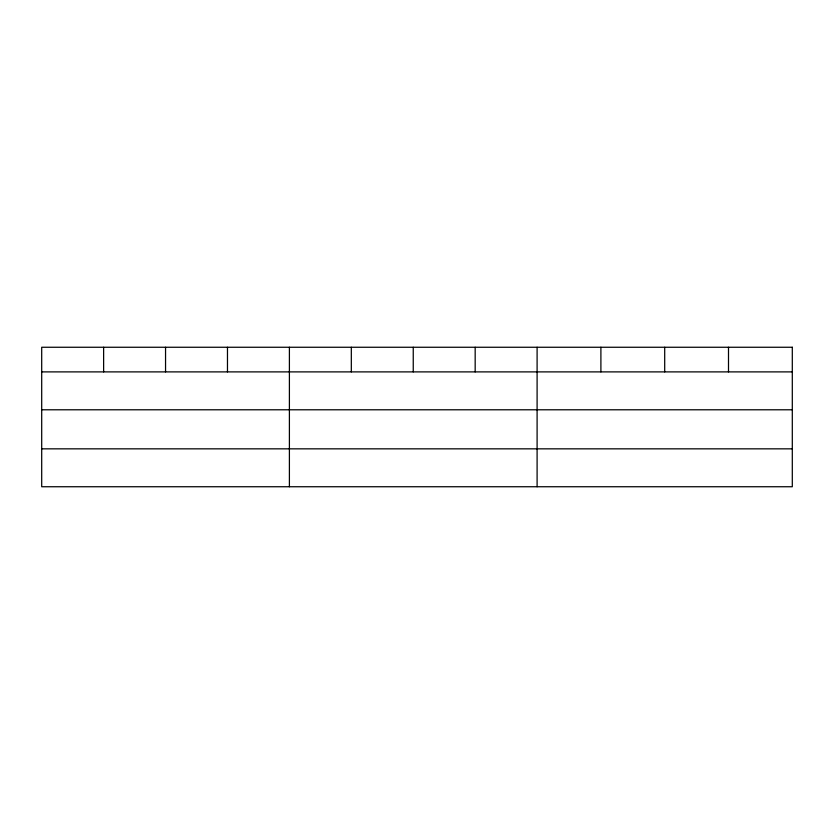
<?xml version="1.0" encoding="UTF-8"?>
<svg xmlns="http://www.w3.org/2000/svg" width="834" height="834" viewBox="0 0 834 834"><rect width="100%" height="100%" fill="white"/><g stroke="black" fill="none" stroke-linecap="round" stroke-linejoin="round"><path stroke-width="1.25" d="M41.7 371.891L792.3 371.891M41.7 409.786L792.3 409.786M41.7 448.838L792.3 448.838M728.499 347.257L728.499 371.891M664.698 347.257L664.698 371.891M600.897 347.257L600.897 371.891M537.096 347.257L537.096 486.743M475.171 347.257L475.171 371.891M413.247 347.257L413.247 371.891M351.322 347.257L351.322 371.891M289.398 347.257L289.398 486.743M227.473 347.257L227.473 371.891M165.549 347.257L165.549 371.891M103.624 347.257L103.624 371.891M792.3 347.257L41.7 347.257L41.7 486.743L792.3 486.743L792.3 347.257"/></g></svg>
